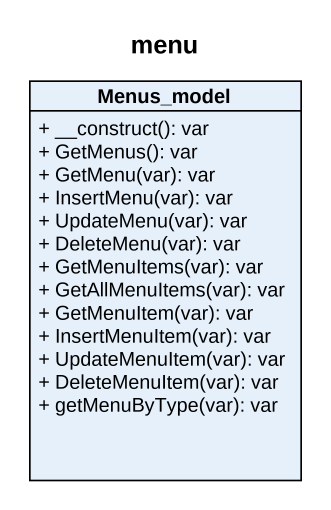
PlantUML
@startuml
title menu
hide circle
hide empty members
skinparam classAttributeIconSize 0
class Menus_model {
  + __construct(): var
  + GetMenus(): var
  + GetMenu(var): var
  + InsertMenu(var): var
  + UpdateMenu(var): var
  + DeleteMenu(var): var
  + GetMenuItems(var): var
  + GetAllMenuItems(var): var
  + GetMenuItem(var): var
  + InsertMenuItem(var): var
  + UpdateMenuItem(var): var
  + DeleteMenuItem(var): var
  + getMenuByType(var): var
}
@enduml
